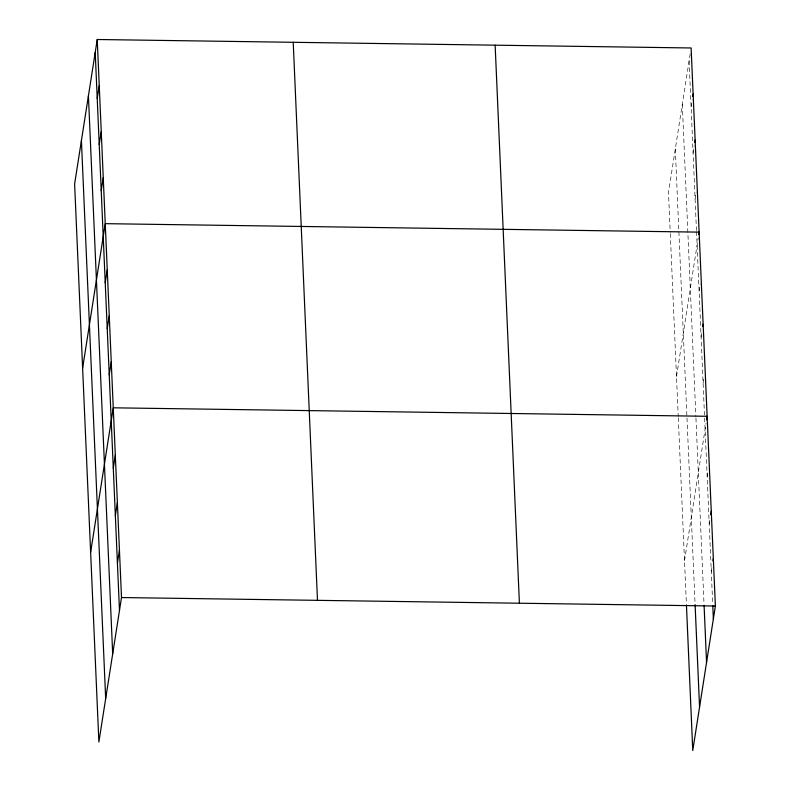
<?xml version="1.0" encoding="UTF-8"?>
<svg xmlns="http://www.w3.org/2000/svg" width="790" height="790" viewBox="0 0 790 790"><rect width="100%" height="100%" fill="white"/><g stroke="black" fill="none" stroke-linecap="round" stroke-linejoin="round"><path stroke-width="0.59" stroke-dasharray="3.95 2.96" d="M690.203 53.858L668.498 192.454L670.236 232.428M691.092 106.956L692.198 99.895M693.097 152.993L694.203 145.933M695.101 199.031L696.207 191.97M676.507 376.603L698.202 238.007M699.101 291.115L700.207 284.054M701.105 337.152L702.024 331.267M703.11 383.19L704.028 377.304M684.505 560.762L706.033 423.341M707.168 476.666L708.087 470.781M709.232 524.096L709.973 519.386M711.296 571.525L712.027 566.825M689.097 60.919L696.464 230.532M696.523 231.747L712.718 604.37M682.293 104.32L695.891 416.903M695.941 418.117L704.018 603.995M675.292 149.043L686.935 416.794M686.984 418.009L695.111 604.923M670.285 233.643L678.245 416.587M678.294 417.801L686.471 605.762"/><path stroke-width="1.19" d="M97.239 39.5L74.616 183.981L98.878 742.027L121.502 597.546L97.239 39.5L691.122 47.973L715.385 606.019L692.761 750.5L686.471 605.762M97.219 98.483L99.244 85.537M99.214 144.521L101.248 131.575M101.219 190.558L103.243 177.622M82.624 368.13L105.248 223.659L699.13 232.132L698.755 234.482M105.218 282.632L107.252 269.696M107.223 328.679L109.247 315.733M109.227 374.717L111.252 361.771M90.633 552.289L113.256 407.808L707.139 416.291L706.586 419.816M113.286 468.184L115.32 455.247M115.35 515.623L117.374 502.677M117.414 563.053L119.438 550.117M692.751 96.37L693.126 94.01M694.756 142.407L695.121 140.047M702.764 326.556L703.13 324.206M710.704 514.685L711.257 511.15M712.955 560.939L713.321 558.589M121.502 597.546L715.385 606.019M712.778 605.584L713.36 618.965M704.078 605.209L706.556 662.375M695.111 604.923L699.555 707.09M495.142 45.178L519.405 603.224M293.218 42.295L317.481 600.341M95.215 52.446L119.478 610.492M88.421 95.847L112.684 653.893M81.41 140.571L105.672 698.617"/></g></svg>
